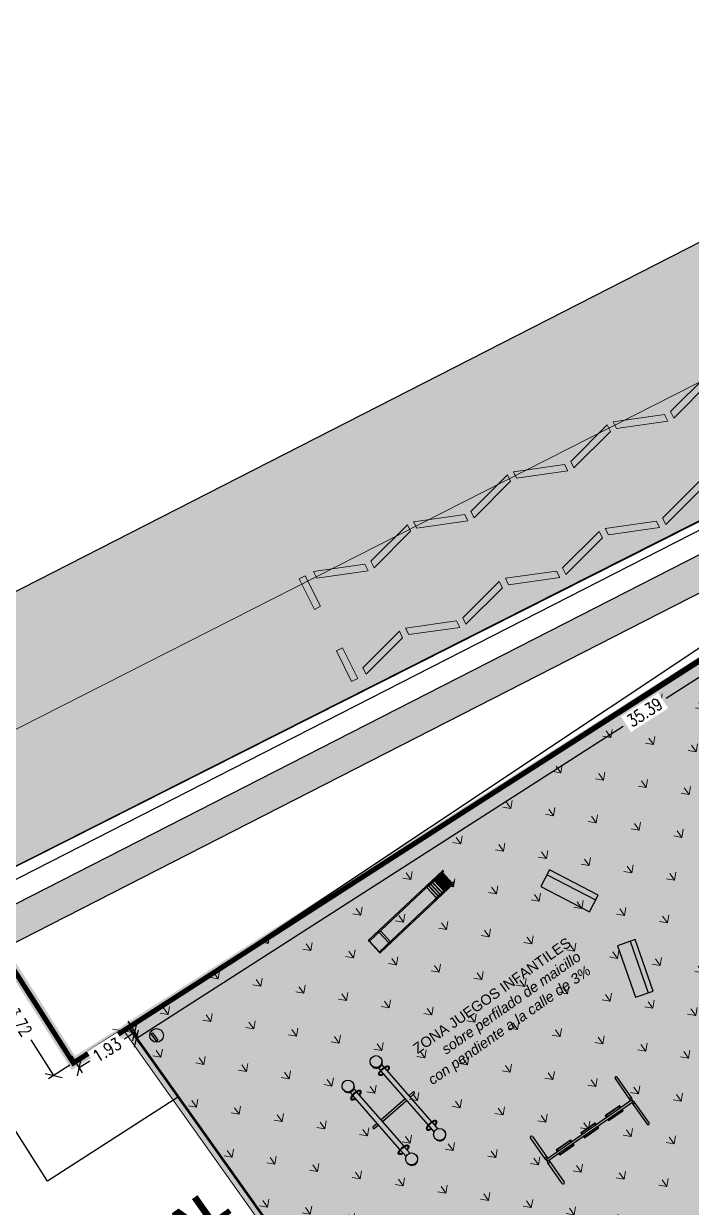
# Model space of a CAD drawing. Header units: metres. Extents: x 12 to 777, y -493 to 333.
# Drawn here: x 550.33 to 569.88, y -230.12 to -195.44 of the extents above; entities that cross this region are included whole.
import ezdxf

# ---------------------------------------------------------------- set-up
doc = ezdxf.new("R2010")
doc.units = ezdxf.units.M
doc.header["$LTSCALE"] = 5
doc.header["$MEASUREMENT"] = 0
for name, pattern in [('DASHED2', [0.375, 0.25, -0.125]), ('HIDDEN', [0.375, 0.25, -0.125]), ('PHANTOM2', [1.25, 0.625, -0.125, 0.125, -0.125, 0.125, -0.125])]:
    doc.linetypes.add(name, pattern=pattern)
doc.layers.get('0').update_dxf_attribs({"color": 30})
for name, color, linetype, lineweight in [('A-ANNO-DIMS', 3, 'Continuous', 18), ('A-ANNO-TEXT', 3, 'Continuous', 18), ('A-ELEV-OVHD', 3, 'HIDDEN', 18), ('G-ANNO-RDME', 3, 'Continuous', 18), ('G-ANNO-SYMB', 3, 'Continuous', 18), ('G-PLAN-OTLN', 7, 'Continuous', 35), ('U-ANNO-PATT', 8, 'Continuous', 18), ('U-CURB', 4, 'Continuous', 25), ('U-PROP-NEW', 1, 'PHANTOM2', 50)]:
    doc.layers.add(name, color=color, linetype=linetype, lineweight=lineweight)
for name, color, linetype in [('U-BLDG', 7, 'Continuous'), ('U-OTHR', 8, 'Continuous'), ('U-PROP', 1, 'Continuous'), ('U-SDWK', 4, 'Continuous'), ('U-STRT', 4, 'Continuous')]:
    doc.layers.add(name, color=color, linetype=linetype)
doc.styles.add('E-ARIAL', font='arial.ttf')
doc.styles.add('E-ROMANS', font='romans.shx', dxfattribs={"width": 0.8})
doc.dimstyles.new('E-0200_TICK_18', dxfattribs={"dimscale": 0.001, "dimtxt": 360, "dimasz": 360, "dimexe": 180, "dimexo": 120, "dimgap": 180, "dimtad": 0, "dimzin": 0, "dimdsep": 46, "dimtxsty": 'E-ROMANS', "dimblk": 'OBLIQUE', "dimcen": 180, "dimclrd": 256, "dimclre": 256, "dimclrt": 256, "dimadec": 0, "dimazin": 0, "dimtfac": 1, "dimtmove": 1, "dimatfit": 3, "dimldrblk": 'OPEN90', "dimfxl": 1, "dimtfill": 1, "dimtolj": 1, "dimtzin": 0, "dimarcsym": 0})
doc.dimstyles.new('E-0200_TICK_24', dxfattribs={"dimscale": 0.001, "dimtxt": 480, "dimasz": 480, "dimexe": 240, "dimexo": 120, "dimgap": 240, "dimtad": 0, "dimzin": 0, "dimdsep": 46, "dimtxsty": 'E-ROMANS', "dimblk": 'OBLIQUE', "dimcen": 240, "dimclrd": 256, "dimclre": 256, "dimclrt": 256, "dimadec": 0, "dimazin": 0, "dimtfac": 1, "dimtmove": 1, "dimatfit": 3, "dimldrblk": 'OPEN90', "dimfxl": 1, "dimtfill": 1, "dimtolj": 1, "dimtzin": 0, "dimlwd": -1, "dimarcsym": 0})
pattern_1 = [(35.412781, (201.82205, 533.24843), (-0.02729924, 0.175375895), [0, -0.15875])]
pattern_2 = [(72.91278, (-361.98575, 509.12287), (-0.29663709, 0.38959949), [0, -0.38608, 0, -0.4318, 0, -0.41275]), (42.91278, (-361.98575, 509.1229), (-0.0490128, 0.84469353), [0, -0.20828, 0, -0.34798, 0, -0.13335]), (2.91278, (-362.24037, 508.94183), (0.64382484, 0.45952211), [0, -0.127, 0, -0.4572, 0, -0.5969]), (352.91278, (-362.2404, 508.9418), (0.4931181, 0.6241398), [0, -0.0635, 0, -0.29972, 0, -0.3429])]

# ---------------------------------------------------------------- blocks, each defined once
blk = doc.blocks.new('resbalin')
for p, q in [((0.013, 0.25), (2.987, 0.25)), ((0.013, 0.212), (2.987, 0.212)), ((0.053, 0.212), (0.053, -0.212)), ((0.079, 0.212), (0.079, -0.212)), ((0.101, 0.212), (0.101, -0.212)), ((0.127, 0.212), (0.127, -0.212)), ((0.149, 0.212), (0.149, -0.212)), ((0.175, 0.212), (0.175, -0.212)), ((0.337, 0.243), (0.18, 0.243)), ((0.337, 0.218), (0.18, 0.218)), ((0.197, 0.212), (0.197, -0.212)), ((0.223, 0.212), (0.223, -0.212)), ((0.245, 0.212), (0.245, -0.212)), ((0.271, 0.212), (0.271, -0.212)), ((0.293, 0.212), (0.293, -0.212)), ((0.319, 0.212), (0.319, -0.212)), ((0.337, 0.243), (0.767, 0.243)), ((0.767, 0.218), (0.337, 0.218)), ((0.341, 0.212), (0.341, -0.212)), ((0.367, 0.212), (0.367, -0.212)), ((0.382, 0.207), (0.459, 0.207)), ((0.382, -0.205), (0.382, 0.207)), ((0.383, 0.212), (0.405, 0.212)), ((0.386, 0.243), (0.386, 0.218)), ((0.387, -0.205), (0.387, 0.207)), ((0.454, 0.207), (0.454, -0.205)), ((0.459, 0.207), (0.69, 0.207)), ((0.459, 0.207), (0.459, -0.205)), ((0.459, -0.205), (0.459, 0.207)), ((0.464, -0.205), (0.464, 0.207)), ((0.531, 0.207), (0.531, -0.205)), ((0.536, 0.207), (0.536, -0.205)), ((0.536, -0.205), (0.536, 0.207)), ((0.541, -0.205), (0.541, 0.207)), ((0.608, 0.207), (0.608, -0.205)), ((0.613, 0.207), (0.613, -0.205)), ((0.613, -0.205), (0.613, 0.207)), ((0.618, -0.205), (0.618, 0.207)), ((0.685, 0.207), (0.685, -0.205)), ((0.69, 0.207), (0.69, -0.205)), ((0.705, 0.243), (0.705, 0.218)), ((2.547, 0.212), (2.547, -0.212)), ((2.603, 0.212), (2.603, -0.212)), ((2.985, 0.212), (2.985, -0.212)), ((2.995, 0.217), (2.995, -0.217)), ((0.013, -0.212), (2.987, -0.212)), ((0.013, -0.25), (2.987, -0.25)), ((0.337, -0.219), (0.18, -0.219)), ((0.337, -0.244), (0.18, -0.244)), ((0.767, -0.219), (0.337, -0.219)), ((0.337, -0.244), (0.767, -0.244)), ((0.459, -0.205), (0.382, -0.205)), ((0.386, -0.244), (0.386, -0.219)), ((0.536, -0.205), (0.459, -0.205)), ((0.613, -0.205), (0.536, -0.205)), ((0.69, -0.205), (0.613, -0.205)), ((0.705, -0.244), (0.705, -0.219))]:
    blk.add_line(p, q)
for centre, radius, start, end in [((0.02, 0.231), 0.0204, 111.1585, 248.8415), ((0.18, 0.231), 0.0125, 90, 270), ((0.337, 0.231), 0.0125, 90, 270), ((0.767, 0.231), 0.0125, 270, 90), ((2.587, 0.231), 0.0204, 291.1585, 68.8415), ((2.593, 0.23), 0.0413, 333.6613, 28.432), ((2.946, 0.231), 0.0204, 291.1585, 68.8415), ((2.98, 0.231), 0.0204, 291.1585, 68.8415), ((0.02, -0.231), 0.0204, 111.1585, 248.8415), ((0.18, -0.231), 0.0125, 90, 270), ((0.337, -0.231), 0.0125, 90, 270), ((0.767, -0.231), 0.0125, 270, 90), ((2.587, -0.231), 0.0204, 291.1585, 68.8415), ((2.593, -0.23), 0.0413, 331.568, 26.3387), ((2.946, -0.231), 0.0204, 291.1585, 68.8415), ((2.98, -0.231), 0.0204, 291.1585, 68.8415)]:
    blk.add_arc(centre, radius, start, end)
blk = doc.blocks.new('columpio')
for p, q in [((-1.55, 0.062), (-1.55, 0.815)), ((-1.48, 0.815), (-1.48, 0.062)), ((1.48, 0.815), (1.48, 0.062)), ((1.55, 0.062), (1.55, 0.815)), ((-1.53, -0.03), (-1.53, 0.03)), ((-1.515, -0.035), (-1.515, 0.035)), ((-1.515, 0.035), (1.515, 0.035)), ((-1.125, 0.085), (-0.625, 0.085)), ((-1.125, 0.035), (-1.125, 0.085)), ((-1.115, 0.095), (-0.635, 0.095)), ((-1.115, 0.035), (-1.115, 0.095)), ((-1.106, 0.035), (-1.106, 0.059)), ((-1.1, 0.035), (-1.1, 0.059)), ((-0.654, 0.035), (-0.654, 0.059)), ((-0.648, 0.035), (-0.648, 0.059)), ((-0.635, 0.095), (-0.635, 0.035)), ((-0.625, 0.085), (-0.625, 0.035)), ((-0.25, 0.085), (0.25, 0.085)), ((-0.25, 0.035), (-0.25, 0.085)), ((-0.24, 0.095), (0.24, 0.095)), ((-0.24, 0.035), (-0.24, 0.095)), ((-0.229, 0.035), (-0.229, 0.059)), ((-0.223, 0.035), (-0.223, 0.059)), ((0.223, 0.035), (0.223, 0.059)), ((0.229, 0.035), (0.229, 0.059)), ((0.24, 0.095), (0.24, 0.035)), ((0.25, 0.085), (0.25, 0.035)), ((0.625, 0.035), (0.625, 0.085)), ((0.625, 0.085), (1.125, 0.085)), ((0.635, 0.035), (0.635, 0.095)), ((0.635, 0.095), (1.115, 0.095)), ((0.646, 0.035), (0.646, 0.059)), ((0.652, 0.035), (0.652, 0.059)), ((1.098, 0.035), (1.098, 0.059)), ((1.104, 0.035), (1.104, 0.059)), ((1.115, 0.095), (1.115, 0.035)), ((1.125, 0.085), (1.125, 0.035)), ((1.515, -0.035), (1.515, 0.035)), ((1.53, -0.03), (1.53, 0.03)), ((-1.55, -0.815), (-1.55, -0.061)), ((-1.515, -0.035), (1.515, -0.035)), ((-1.48, -0.061), (-1.48, -0.815)), ((-1.125, -0.085), (-1.125, -0.035)), ((-0.625, -0.085), (-1.125, -0.085)), ((-1.115, -0.095), (-1.115, -0.035)), ((-0.635, -0.095), (-1.115, -0.095)), ((-1.106, -0.061), (-1.106, -0.035)), ((-1.1, -0.061), (-1.1, -0.035)), ((-0.654, -0.061), (-0.654, -0.035)), ((-0.648, -0.061), (-0.648, -0.035)), ((-0.635, -0.035), (-0.635, -0.095)), ((-0.625, -0.035), (-0.625, -0.085)), ((-0.625, -0.035), (-0.25, -0.035)), ((-0.25, -0.085), (-0.25, -0.035)), ((0.25, -0.085), (-0.25, -0.085)), ((-0.24, -0.095), (-0.24, -0.035)), ((0.24, -0.095), (-0.24, -0.095)), ((-0.229, -0.061), (-0.229, -0.035)), ((-0.223, -0.061), (-0.223, -0.035)), ((0.223, -0.061), (0.223, -0.035)), ((0.229, -0.061), (0.229, -0.035)), ((0.24, -0.035), (0.24, -0.095)), ((0.25, -0.035), (0.25, -0.085)), ((0.625, -0.085), (0.625, -0.035)), ((1.125, -0.085), (0.625, -0.085)), ((0.635, -0.095), (0.635, -0.035)), ((1.115, -0.095), (0.635, -0.095)), ((0.646, -0.061), (0.646, -0.035)), ((0.652, -0.061), (0.652, -0.035)), ((1.098, -0.061), (1.098, -0.035)), ((1.104, -0.061), (1.104, -0.035)), ((1.115, -0.035), (1.115, -0.095)), ((1.125, -0.035), (1.125, -0.085)), ((1.48, -0.061), (1.48, -0.815)), ((1.55, -0.815), (1.55, -0.061))]:
    blk.add_line(p, q)
for centre, radius, start, end in [((-1.515, 0.815), 0.035, 0, 180), ((1.515, 0.815), 0.035, 0, 180), ((-1.515, 0.062), 0.035, 310.7691, 270), ((-1.116, 0.086), 0.0089, 82.4112, 187.5888), ((-1.103, 0.059), 0.003, 0, 180), ((-0.651, 0.059), 0.003, 0, 180), ((-0.634, 0.086), 0.0089, 352.4112, 97.5888), ((-0.241, 0.086), 0.0089, 82.4112, 187.5888), ((-0.226, 0.059), 0.003, 0, 180), ((0.226, 0.059), 0.003, 0, 180), ((0.241, 0.086), 0.0089, 352.4112, 97.5888), ((0.634, 0.086), 0.0089, 82.4112, 187.5888), ((0.649, 0.059), 0.003, 0, 180), ((1.101, 0.059), 0.003, 0, 180), ((1.116, 0.086), 0.0089, 352.4112, 97.5888), ((1.515, 0.062), 0.035, 270, 229.2309), ((-1.515, -0.061), 0.035, 90, 49.1951), ((-1.116, -0.086), 0.0089, 172.4112, 277.5888), ((-1.103, -0.061), 0.003, 180, 0), ((-0.651, -0.061), 0.003, 180, 0), ((-0.634, -0.086), 0.0089, 262.4112, 7.5888), ((-0.241, -0.086), 0.0089, 172.4112, 277.5888), ((-0.226, -0.061), 0.003, 180, 0), ((0.226, -0.061), 0.003, 180, 0), ((0.241, -0.086), 0.0089, 262.4112, 7.5888), ((0.634, -0.086), 0.0089, 172.4112, 277.5888), ((0.649, -0.061), 0.003, 180, 0), ((1.101, -0.061), 0.003, 180, 0), ((1.116, -0.086), 0.0089, 262.4112, 7.5888), ((1.515, -0.061), 0.035, 130.8049, 90), ((-1.515, -0.815), 0.035, 180, 0), ((1.515, -0.815), 0.035, 180, 0)]:
    blk.add_arc(centre, radius, start, end)
blk = doc.blocks.new('asiento')
for points in [[(-0.8, -0.55), (0.8, -0.55), (0.8, 0), (-0.8, 0), (-0.8, -0.55)], [(-0.8, -0.156), (0.8, -0.156)]]:
    blk.add_lwpolyline(points)
blk = doc.blocks.new('balancin')
for p, q in [((-0.061, 0.77), (-0.061, 0.62)), ((0, 0.62), (0, 0.77)), ((-1.165, 0.62), (-1.268, 0.62)), ((-1.268, 0.47), (-1.165, 0.47)), ((0.958, 0.62), (-1.145, 0.62)), ((-1.145, 0.47), (0.958, 0.47)), ((-0.061, 0.47), (-0.061, -0.47)), ((0, -0.47), (0, 0.47)), ((1.227, 0.62), (0.978, 0.62)), ((0.978, 0.47), (1.227, 0.47)), ((-1.268, -0.47), (-1.165, -0.47)), ((-1.165, -0.62), (-1.268, -0.62)), ((-1.145, -0.47), (0.958, -0.47)), ((0.958, -0.62), (-1.145, -0.62)), ((-0.061, -0.62), (-0.061, -0.77)), ((0, -0.77), (0, -0.62)), ((0.978, -0.47), (1.227, -0.47)), ((1.227, -0.62), (0.978, -0.62))]:
    blk.add_line(p, q)
for centre in [(-1.446, 0.545), (1.385, 0.545), (-1.446, -0.545), (1.385, -0.545)]:
    blk.add_circle(centre, 0.175)
for centre, radius, start, end in [((-1.426, 0.545), 0.175, 266.7694, 93.2306), ((-0.03, 0.77), 0.0305, 0, 180), ((1.404, 0.545), 0.175, 266.7694, 93.2306), ((-1.426, -0.545), 0.175, 266.7694, 93.2306), ((1.404, -0.545), 0.175, 266.7694, 93.2306), ((-0.03, -0.77), 0.0305, 180, 0)]:
    blk.add_arc(centre, radius, start, end)
at = {"extrusion": (0, 0, -1)}
for centre in [(-1.092, 0.545), (1.031, -0.545)]:
    blk.add_ellipse(centre, major_axis=(0, 0.171), ratio=0.342761, start_param=2.024496, end_param=7.400282, dxfattribs=at)
for centre in [(1.031, 0.545), (-1.092, -0.545)]:
    blk.add_ellipse(centre, major_axis=(0, 0.171), ratio=0.342761, start_param=-1.117096, end_param=4.258689)
for points, knots in [([(-1.019, 0.47), (-1.02, 0.466), (-1.02, 0.462), (-1.023, 0.449), (-1.025, 0.44), (-1.03, 0.423), (-1.032, 0.415), (-1.038, 0.402), (-1.04, 0.397), (-1.045, 0.387), (-1.048, 0.382), (-1.053, 0.375), (-1.056, 0.372), (-1.061, 0.367), (-1.063, 0.365), (-1.069, 0.361), (-1.071, 0.36), (-1.076, 0.357), (-1.078, 0.356), (-1.084, 0.355), (-1.086, 0.354), (-1.09, 0.354), (-1.091, 0.354), (-1.092, 0.354), (-1.095, 0.354), (-1.097, 0.354), (-1.102, 0.355), (-1.105, 0.356), (-1.109, 0.358), (-1.111, 0.359), (-1.116, 0.361), (-1.118, 0.363), (-1.122, 0.366), (-1.123, 0.367), (-1.127, 0.371), (-1.128, 0.372), (-1.133, 0.378), (-1.135, 0.381), (-1.14, 0.389), (-1.142, 0.393), (-1.146, 0.401), (-1.148, 0.406), (-1.152, 0.415), (-1.153, 0.42), (-1.158, 0.434), (-1.16, 0.443), (-1.164, 0.462), (-1.165, 0.472), (-1.168, 0.492), (-1.169, 0.502), (-1.17, 0.524), (-1.171, 0.535), (-1.171, 0.56), (-1.17, 0.574), (-1.168, 0.602), (-1.166, 0.615), (-1.162, 0.638), (-1.16, 0.647), (-1.155, 0.665), (-1.152, 0.673), (-1.147, 0.687), (-1.145, 0.692), (-1.14, 0.702), (-1.137, 0.707), (-1.131, 0.714), (-1.129, 0.717), (-1.124, 0.722), (-1.121, 0.725), (-1.116, 0.729), (-1.114, 0.73), (-1.109, 0.733), (-1.106, 0.734), (-1.101, 0.735), (-1.098, 0.736), (-1.093, 0.736), (-1.09, 0.736), (-1.084, 0.735), (-1.081, 0.735), (-1.076, 0.733), (-1.074, 0.732), (-1.069, 0.729), (-1.067, 0.728), (-1.062, 0.724), (-1.06, 0.723), (-1.057, 0.719), (-1.055, 0.717), (-1.05, 0.711), (-1.048, 0.708), (-1.043, 0.7), (-1.041, 0.696), (-1.037, 0.687), (-1.035, 0.682), (-1.031, 0.672), (-1.03, 0.667), (-1.026, 0.653), (-1.023, 0.644), (-1.021, 0.63), (-1.02, 0.625), (-1.019, 0.62)], [5.14582, 5.14582, 5.14582, 5.14582, 5.215308, 5.215308, 5.396066, 5.396066, 5.576824, 5.576824, 5.711688, 5.711688, 5.846551, 5.846551, 5.944595, 5.944595, 6.04264, 6.04264, 6.114636, 6.114636, 6.186632, 6.186632, 6.258628, 6.258628, 6.283185, 6.283185, 6.283185, 6.349063, 6.349063, 6.41494, 6.41494, 6.480817, 6.480817, 6.546695, 6.546695, 6.612572, 6.612572, 6.678449, 6.678449, 6.790959, 6.790959, 6.90347, 6.90347, 7.01598, 7.01598, 7.128491, 7.128491, 7.310332, 7.310332, 7.492174, 7.492174, 7.674016, 7.674016, 7.855858, 7.855858, 8.096824, 8.096824, 8.33779, 8.33779, 8.520634, 8.520634, 8.703477, 8.703477, 8.840374, 8.840374, 8.977271, 8.977271, 9.076867, 9.076867, 9.176463, 9.176463, 9.249242, 9.249242, 9.322021, 9.322021, 9.3948, 9.3948, 9.467579, 9.467579, 9.540358, 9.540358, 9.613137, 9.613137, 9.685916, 9.685916, 9.758695, 9.758695, 9.831474, 9.831474, 9.945814, 9.945814, 10.060154, 10.060154, 10.174493, 10.174493, 10.288833, 10.288833, 10.473237, 10.473237, 10.562145, 10.562145, 10.562145, 10.562145]), ([(1.104, 0.62), (1.104, 0.623), (1.103, 0.625), (1.101, 0.638), (1.099, 0.647), (1.094, 0.665), (1.091, 0.673), (1.086, 0.687), (1.084, 0.692), (1.079, 0.702), (1.076, 0.707), (1.07, 0.714), (1.068, 0.717), (1.063, 0.722), (1.06, 0.725), (1.055, 0.729), (1.053, 0.73), (1.048, 0.733), (1.045, 0.734), (1.04, 0.735), (1.037, 0.736), (1.032, 0.736), (1.029, 0.736), (1.023, 0.735), (1.02, 0.735), (1.015, 0.733), (1.013, 0.732), (1.008, 0.729), (1.006, 0.728), (1.001, 0.724), (0.999, 0.723), (0.996, 0.719), (0.994, 0.717), (0.989, 0.711), (0.987, 0.708), (0.982, 0.7), (0.98, 0.696), (0.976, 0.687), (0.974, 0.682), (0.97, 0.672), (0.969, 0.667), (0.965, 0.653), (0.962, 0.644), (0.959, 0.625), (0.957, 0.615), (0.955, 0.594), (0.954, 0.583), (0.952, 0.561), (0.952, 0.55), (0.953, 0.526), (0.953, 0.512), (0.956, 0.484), (0.958, 0.471), (0.962, 0.449), (0.964, 0.44), (0.969, 0.423), (0.971, 0.415), (0.977, 0.402), (0.979, 0.397), (0.984, 0.387), (0.987, 0.382), (0.992, 0.375), (0.995, 0.372), (1, 0.367), (1.002, 0.365), (1.008, 0.361), (1.01, 0.36), (1.015, 0.357), (1.017, 0.356), (1.023, 0.355), (1.025, 0.354), (1.029, 0.354), (1.03, 0.354), (1.031, 0.354), (1.034, 0.354), (1.036, 0.354), (1.041, 0.355), (1.044, 0.356), (1.048, 0.358), (1.05, 0.359), (1.055, 0.361), (1.057, 0.363), (1.061, 0.366), (1.062, 0.367), (1.066, 0.371), (1.067, 0.372), (1.072, 0.378), (1.074, 0.381), (1.079, 0.389), (1.081, 0.393), (1.085, 0.401), (1.087, 0.406), (1.091, 0.415), (1.092, 0.42), (1.097, 0.434), (1.099, 0.443), (1.102, 0.458), (1.103, 0.464), (1.104, 0.47)], [2.004226, 2.004226, 2.004226, 2.004226, 2.054605, 2.054605, 2.237448, 2.237448, 2.420292, 2.420292, 2.557189, 2.557189, 2.694086, 2.694086, 2.793682, 2.793682, 2.893278, 2.893278, 2.966057, 2.966057, 3.038836, 3.038836, 3.111615, 3.111615, 3.184394, 3.184394, 3.257173, 3.257173, 3.329952, 3.329952, 3.402731, 3.402731, 3.47551, 3.47551, 3.548289, 3.548289, 3.662629, 3.662629, 3.776968, 3.776968, 3.891308, 3.891308, 4.005648, 4.005648, 4.190051, 4.190051, 4.374455, 4.374455, 4.558859, 4.558859, 4.743263, 4.743263, 4.979285, 4.979285, 5.215308, 5.215308, 5.396066, 5.396066, 5.576824, 5.576824, 5.711688, 5.711688, 5.846551, 5.846551, 5.944595, 5.944595, 6.04264, 6.04264, 6.114636, 6.114636, 6.186632, 6.186632, 6.258628, 6.258628, 6.283185, 6.283185, 6.283185, 6.349063, 6.349063, 6.41494, 6.41494, 6.480817, 6.480817, 6.546695, 6.546695, 6.612572, 6.612572, 6.678449, 6.678449, 6.790959, 6.790959, 6.90347, 6.90347, 7.01598, 7.01598, 7.128491, 7.128491, 7.310332, 7.310332, 7.420553, 7.420553, 7.420553, 7.420553]), ([(-1.019, -0.47), (-1.02, -0.466), (-1.02, -0.462), (-1.023, -0.449), (-1.025, -0.44), (-1.03, -0.423), (-1.032, -0.415), (-1.038, -0.402), (-1.04, -0.397), (-1.045, -0.387), (-1.048, -0.382), (-1.053, -0.375), (-1.056, -0.372), (-1.061, -0.367), (-1.063, -0.365), (-1.069, -0.361), (-1.071, -0.36), (-1.076, -0.357), (-1.078, -0.356), (-1.084, -0.355), (-1.086, -0.354), (-1.09, -0.354), (-1.091, -0.354), (-1.092, -0.354), (-1.095, -0.354), (-1.097, -0.354), (-1.102, -0.355), (-1.105, -0.356), (-1.109, -0.358), (-1.111, -0.359), (-1.116, -0.361), (-1.118, -0.363), (-1.122, -0.366), (-1.123, -0.367), (-1.127, -0.371), (-1.128, -0.372), (-1.133, -0.378), (-1.135, -0.381), (-1.14, -0.389), (-1.142, -0.393), (-1.146, -0.401), (-1.148, -0.406), (-1.152, -0.415), (-1.153, -0.42), (-1.158, -0.434), (-1.16, -0.443), (-1.164, -0.462), (-1.165, -0.472), (-1.168, -0.492), (-1.169, -0.502), (-1.17, -0.524), (-1.171, -0.535), (-1.171, -0.56), (-1.17, -0.574), (-1.168, -0.602), (-1.166, -0.615), (-1.162, -0.638), (-1.16, -0.647), (-1.155, -0.665), (-1.152, -0.673), (-1.147, -0.687), (-1.145, -0.692), (-1.14, -0.702), (-1.137, -0.707), (-1.131, -0.714), (-1.129, -0.717), (-1.124, -0.722), (-1.121, -0.725), (-1.116, -0.729), (-1.114, -0.73), (-1.109, -0.733), (-1.106, -0.734), (-1.101, -0.735), (-1.098, -0.736), (-1.093, -0.736), (-1.09, -0.736), (-1.084, -0.735), (-1.081, -0.735), (-1.076, -0.733), (-1.074, -0.732), (-1.069, -0.729), (-1.067, -0.728), (-1.062, -0.724), (-1.06, -0.723), (-1.057, -0.719), (-1.055, -0.717), (-1.05, -0.711), (-1.048, -0.708), (-1.043, -0.7), (-1.041, -0.696), (-1.037, -0.687), (-1.035, -0.682), (-1.031, -0.672), (-1.03, -0.667), (-1.026, -0.653), (-1.023, -0.644), (-1.021, -0.63), (-1.02, -0.625), (-1.019, -0.62)], [5.14582, 5.14582, 5.14582, 5.14582, 5.215308, 5.215308, 5.396066, 5.396066, 5.576824, 5.576824, 5.711688, 5.711688, 5.846551, 5.846551, 5.944595, 5.944595, 6.04264, 6.04264, 6.114636, 6.114636, 6.186632, 6.186632, 6.258628, 6.258628, 6.283185, 6.283185, 6.283185, 6.349063, 6.349063, 6.41494, 6.41494, 6.480817, 6.480817, 6.546695, 6.546695, 6.612572, 6.612572, 6.678449, 6.678449, 6.790959, 6.790959, 6.90347, 6.90347, 7.01598, 7.01598, 7.128491, 7.128491, 7.310332, 7.310332, 7.492174, 7.492174, 7.674016, 7.674016, 7.855858, 7.855858, 8.096824, 8.096824, 8.33779, 8.33779, 8.520634, 8.520634, 8.703477, 8.703477, 8.840374, 8.840374, 8.977271, 8.977271, 9.076867, 9.076867, 9.176463, 9.176463, 9.249242, 9.249242, 9.322021, 9.322021, 9.3948, 9.3948, 9.467579, 9.467579, 9.540358, 9.540358, 9.613137, 9.613137, 9.685916, 9.685916, 9.758695, 9.758695, 9.831474, 9.831474, 9.945814, 9.945814, 10.060154, 10.060154, 10.174493, 10.174493, 10.288833, 10.288833, 10.473237, 10.473237, 10.562145, 10.562145, 10.562145, 10.562145]), ([(1.104, -0.62), (1.104, -0.623), (1.103, -0.625), (1.101, -0.638), (1.099, -0.647), (1.094, -0.665), (1.091, -0.673), (1.086, -0.687), (1.084, -0.692), (1.079, -0.702), (1.076, -0.707), (1.07, -0.714), (1.068, -0.717), (1.063, -0.722), (1.06, -0.725), (1.055, -0.729), (1.053, -0.73), (1.048, -0.733), (1.045, -0.734), (1.04, -0.735), (1.037, -0.736), (1.032, -0.736), (1.029, -0.736), (1.023, -0.735), (1.02, -0.735), (1.015, -0.733), (1.013, -0.732), (1.008, -0.729), (1.006, -0.728), (1.001, -0.724), (0.999, -0.723), (0.996, -0.719), (0.994, -0.717), (0.989, -0.711), (0.987, -0.708), (0.982, -0.7), (0.98, -0.696), (0.976, -0.687), (0.974, -0.682), (0.97, -0.672), (0.969, -0.667), (0.965, -0.653), (0.962, -0.644), (0.959, -0.625), (0.957, -0.615), (0.955, -0.594), (0.954, -0.583), (0.952, -0.561), (0.952, -0.55), (0.953, -0.526), (0.953, -0.512), (0.956, -0.484), (0.958, -0.471), (0.962, -0.449), (0.964, -0.44), (0.969, -0.423), (0.971, -0.415), (0.977, -0.402), (0.979, -0.397), (0.984, -0.387), (0.987, -0.382), (0.992, -0.375), (0.995, -0.372), (1, -0.367), (1.002, -0.365), (1.008, -0.361), (1.01, -0.36), (1.015, -0.357), (1.017, -0.356), (1.023, -0.355), (1.025, -0.354), (1.029, -0.354), (1.03, -0.354), (1.031, -0.354), (1.034, -0.354), (1.036, -0.354), (1.041, -0.355), (1.044, -0.356), (1.048, -0.358), (1.05, -0.359), (1.055, -0.361), (1.057, -0.363), (1.061, -0.366), (1.062, -0.367), (1.066, -0.371), (1.067, -0.372), (1.072, -0.378), (1.074, -0.381), (1.079, -0.389), (1.081, -0.393), (1.085, -0.401), (1.087, -0.406), (1.091, -0.415), (1.092, -0.42), (1.097, -0.434), (1.099, -0.443), (1.102, -0.458), (1.103, -0.464), (1.104, -0.47)], [2.004226, 2.004226, 2.004226, 2.004226, 2.054605, 2.054605, 2.237448, 2.237448, 2.420292, 2.420292, 2.557189, 2.557189, 2.694086, 2.694086, 2.793682, 2.793682, 2.893278, 2.893278, 2.966057, 2.966057, 3.038836, 3.038836, 3.111615, 3.111615, 3.184394, 3.184394, 3.257173, 3.257173, 3.329952, 3.329952, 3.402731, 3.402731, 3.47551, 3.47551, 3.548289, 3.548289, 3.662629, 3.662629, 3.776968, 3.776968, 3.891308, 3.891308, 4.005648, 4.005648, 4.190051, 4.190051, 4.374455, 4.374455, 4.558859, 4.558859, 4.743263, 4.743263, 4.979285, 4.979285, 5.215308, 5.215308, 5.396066, 5.396066, 5.576824, 5.576824, 5.711688, 5.711688, 5.846551, 5.846551, 5.944595, 5.944595, 6.04264, 6.04264, 6.114636, 6.114636, 6.186632, 6.186632, 6.258628, 6.258628, 6.283185, 6.283185, 6.283185, 6.349063, 6.349063, 6.41494, 6.41494, 6.480817, 6.480817, 6.546695, 6.546695, 6.612572, 6.612572, 6.678449, 6.678449, 6.790959, 6.790959, 6.90347, 6.90347, 7.01598, 7.01598, 7.128491, 7.128491, 7.310332, 7.310332, 7.420553, 7.420553, 7.420553, 7.420553])]:
    blk.add_open_spline(points, degree=3, knots=knots)
blk = doc.blocks.new('basurero')
blk.add_lwpolyline([(-0.133, -0.052), (0.13, -0.052), (0.13, -0.1), (-0.133, -0.1)], close=True)
blk.add_circle((0, 0), 0.2)
blk = doc.blocks.new('_Oblique')
at = {"color": 0, "linetype": 'ByBlock', "lineweight": -2}
blk.add_line((-0.5, -0.5), (0.5, 0.5), dxfattribs=at)
blk = doc.blocks.new('*D393')
at = {"layer": 'A-ANNO-DIMS', "lineweight": -2, "ltscale": 5, "transparency": 16777216}
for p, q in [((595.649, -220.208), (595.575, -220.104)), ((564.756, -240.932), (565.55, -242.048))]:
    blk.add_line(p, q, dxfattribs=at)
at = {"layer": 'A-ANNO-DIMS', "ltscale": 5, "transparency": 16777216}
for p, q in [((565.41, -241.852), (595.714, -220.299)), ((580.562, -231.076), (580.542, -232.159)), ((580.542, -232.159), (580.934, -231.881))]:
    blk.add_line(p, q, dxfattribs=at)
at = {"layer": 'A-ANNO-DIMS', "ltscale": 5, "transparency": 16777216, "xscale": 0.48, "yscale": 0.48, "zscale": 0.48}
for p, rotation in [((595.714, -220.299), 35.42176943664437), ((565.41, -241.852), 215.4217694366444)]:
    blk.add_blockref('_Oblique', p, dxfattribs=dict(at, rotation=rotation))
at = {"layer": 'A-ANNO-DIMS', "ltscale": 5, "transparency": 16777216, "insert": (581.748, -231.302), "char_height": 0.48, "attachment_point": 5, "rotation": 35.4218, "style": 'E-ROMANS', "bg_fill": 3, "box_fill_scale": 1.25, "bg_fill_color": 256, "bg_fill_true_color": 13158600, "bg_fill_transparency": 0}
blk.add_mtext('\\A1;37.19', dxfattribs=at)
blk = doc.blocks.new('_Open90')
at = {"color": 0, "linetype": 'ByBlock', "lineweight": -2}
for p, q in [((0, 0), (-1, 0)), ((-0.5, 0.5), (0, 0)), ((0, 0), (-0.5, -0.5))]:
    blk.add_line(p, q, dxfattribs=at)
blk = doc.blocks.new('*D398')
at = {"layer": 'A-ANNO-DIMS', "lineweight": -2, "transparency": 16777216}
for p, q in [((553.315, -224.922), (553.074, -225.093)), ((565.372, -241.882), (565.136, -242.05))]:
    blk.add_line(p, q, dxfattribs=at)
at = {"layer": 'A-ANNO-DIMS', "transparency": 16777216}
for p, q in [((553.27, -224.954), (565.332, -241.911)), ((560.77, -233.17), (560.492, -232.779)), ((559.301, -233.432), (560.77, -233.17))]:
    blk.add_line(p, q, dxfattribs=at)
at = {"layer": 'A-ANNO-DIMS', "transparency": 16777216, "xscale": 0.48, "yscale": 0.48, "zscale": 0.48}
for p, rotation in [((553.27, -224.954), 125.4251015630024), ((565.332, -241.911), 305.4251015630024)]:
    blk.add_blockref('_Oblique', p, dxfattribs=dict(at, rotation=rotation))
at = {"layer": 'A-ANNO-DIMS', "transparency": 16777216, "insert": (559.939, -232.003), "char_height": 0.48, "attachment_point": 5, "rotation": 305.4251, "style": 'E-ROMANS', "bg_fill": 3, "box_fill_scale": 1.25, "bg_fill_color": 256, "bg_fill_true_color": 13158600, "bg_fill_transparency": 0}
blk.add_mtext('\\A1;20.81', dxfattribs=at)
blk = doc.blocks.new('*D400')
at = {"layer": 'A-ANNO-DIMS', "lineweight": -2, "transparency": 16777216}
for p, q in [((583.289, -205.88), (583.504, -206.215)), ((583.406, -206.064), (569.146, -215.216)), ((553.624, -225.177), (567.885, -216.025)), ((553.506, -224.994), (553.721, -225.329))]:
    blk.add_line(p, q, dxfattribs=at)
at = {"layer": 'A-ANNO-DIMS', "lineweight": -2, "transparency": 16777216, "xscale": 0.36, "yscale": 0.36, "zscale": 0.36}
for p, rotation in [((583.406, -206.064), 32.69125695678683), ((553.624, -225.177), 212.6912569567868)]:
    blk.add_blockref('_Oblique', p, dxfattribs=dict(at, rotation=rotation))
at = {"layer": 'A-ANNO-DIMS', "transparency": 16777216, "insert": (568.515, -215.62), "char_height": 0.36, "attachment_point": 5, "rotation": 32.6913, "style": 'E-ROMANS', "bg_fill": 3, "box_fill_scale": 1.25, "bg_fill_color": 256, "bg_fill_true_color": 13158600, "bg_fill_transparency": 0}
blk.add_mtext('\\A1;35.39', dxfattribs=at)
blk = doc.blocks.new('*D401')
at = {"layer": 'A-ANNO-DIMS', "lineweight": -2, "transparency": 16777216}
for p, q in [((549.684, -222.823), (549.06, -223.222)), ((549.211, -223.125), (549.878, -224.17)), ((551.21, -226.258), (550.544, -225.213)), ((551.683, -225.956), (551.059, -226.354))]:
    blk.add_line(p, q, dxfattribs=at)
at = {"layer": 'A-ANNO-DIMS', "lineweight": -2, "transparency": 16777216, "xscale": 0.36, "yscale": 0.36, "zscale": 0.36}
for p, rotation in [((549.211, -223.125), 122.5439115369406), ((551.21, -226.258), 302.5439115369406)]:
    blk.add_blockref('_Oblique', p, dxfattribs=dict(at, rotation=rotation))
at = {"layer": 'A-ANNO-DIMS', "transparency": 16777216, "insert": (550.211, -224.691), "char_height": 0.36, "attachment_point": 5, "rotation": 302.5439, "style": 'E-ROMANS', "bg_fill": 3, "box_fill_scale": 1.25, "bg_fill_color": 256, "bg_fill_true_color": 13158600, "bg_fill_transparency": 0}
blk.add_mtext('\\A1;3.72', dxfattribs=at)
blk = doc.blocks.new('*D402')
at = {"layer": 'A-ANNO-DIMS', "lineweight": -2, "transparency": 16777216}
for p, q in [((553.379, -224.663), (553.683, -225.145)), ((553.587, -224.993), (553.275, -225.19)), ((551.742, -225.693), (552.046, -226.176)), ((551.95, -226.024), (552.262, -225.827))]:
    blk.add_line(p, q, dxfattribs=at)
at = {"layer": 'A-ANNO-DIMS', "lineweight": -2, "transparency": 16777216, "xscale": 0.36, "yscale": 0.36, "zscale": 0.36}
for p, rotation in [((553.587, -224.993), 32.19800878419484), ((551.95, -226.024), 212.1980087841949)]:
    blk.add_blockref('_Oblique', p, dxfattribs=dict(at, rotation=rotation))
at = {"layer": 'A-ANNO-DIMS', "transparency": 16777216, "insert": (552.768, -225.508), "char_height": 0.36, "attachment_point": 5, "rotation": 32.198, "style": 'E-ROMANS', "bg_fill": 3, "box_fill_scale": 1.25, "bg_fill_color": 256, "bg_fill_true_color": 13158600, "bg_fill_transparency": 0}
blk.add_mtext('\\A1;1.93', dxfattribs=at)
blk = doc.blocks.new('A$C2D685A48')
at = {"layer": 'G-ANNO-SYMB'}
for points in [[(14.386, 14.111), (13.489, 12.893), (13.368, 13.065), (14.265, 14.284)], [(11.877, 12.342), (13.326, 12.777), (13.204, 12.95), (11.755, 12.514)], [(11.713, 12.226), (10.816, 11.008), (10.695, 11.18), (11.592, 12.399)], [(16.113, 11.715), (14.664, 11.279), (14.786, 11.107), (16.235, 11.543)], [(13.604, 9.945), (14.501, 11.164), (14.622, 10.992), (13.725, 9.773)], [(9.204, 10.457), (10.653, 10.893), (10.531, 11.065), (9.082, 10.629)], [(9.04, 10.341), (8.143, 9.123), (8.022, 9.295), (8.919, 10.514)], [(13.44, 9.83), (11.991, 9.394), (12.113, 9.222), (13.562, 9.658)], [(6.531, 8.572), (7.98, 9.008), (7.858, 9.18), (6.409, 8.744)], [(10.931, 8.06), (11.828, 9.279), (11.949, 9.107), (11.052, 7.888)], [(6.367, 8.456), (5.47, 7.238), (5.349, 7.41), (6.246, 8.629)], [(10.767, 7.945), (9.318, 7.509), (9.44, 7.337), (10.889, 7.773)], [(3.858, 6.687), (5.307, 7.123), (5.185, 7.295), (3.736, 6.859)], [(8.258, 6.175), (9.155, 7.394), (9.276, 7.222), (8.379, 6.003)], [(3.695, 6.571), (2.798, 5.353), (2.676, 5.525), (3.573, 6.744)], [(8.094, 6.06), (6.645, 5.624), (6.767, 5.452), (8.216, 5.888)], [(1.185, 4.802), (2.634, 5.238), (2.513, 5.41), (1.064, 4.974)], [(5.585, 4.291), (6.482, 5.509), (6.603, 5.337), (5.706, 4.118)], [(1.022, 4.686), (0.125, 3.468), (0.003, 3.64), (0.9, 4.859)], [(5.422, 4.175), (3.973, 3.739), (4.094, 3.567), (5.543, 4.003)], [(-1.488, 2.917), (-0.039, 3.353), (-0.16, 3.525), (-1.609, 3.089)], [(2.912, 2.406), (3.809, 3.624), (3.931, 3.452), (3.034, 2.233)], [(-1.257, 2.114), (-1.421, 1.998), (-1.997, 2.816), (-1.834, 2.931)], [(2.749, 2.29), (1.3, 1.854), (1.421, 1.682), (2.87, 2.118)], [(0.239, 0.521), (1.136, 1.739), (1.258, 1.567), (0.361, 0.348)], [(-0.44, 1.007), (-0.603, 0.892), (-0.027, 0.075), (0.136, 0.19)]]:
    blk.add_hatch(color=256, dxfattribs=at).paths.add_polyline_path(points)
for points in [[(14.386, 14.111), (13.489, 12.893), (13.368, 13.065), (14.265, 14.284)], [(11.877, 12.342), (13.326, 12.777), (13.204, 12.95), (11.755, 12.514)], [(11.713, 12.226), (10.816, 11.008), (10.695, 11.18), (11.592, 12.399)], [(16.113, 11.715), (14.664, 11.279), (14.786, 11.107), (16.235, 11.543)], [(13.604, 9.945), (14.501, 11.164), (14.622, 10.992), (13.725, 9.773)], [(9.204, 10.457), (10.653, 10.893), (10.531, 11.065), (9.082, 10.629)], [(9.04, 10.341), (8.143, 9.123), (8.022, 9.295), (8.919, 10.514)], [(13.44, 9.83), (11.991, 9.394), (12.113, 9.222), (13.562, 9.658)], [(6.531, 8.572), (7.98, 9.008), (7.858, 9.18), (6.409, 8.744)], [(10.931, 8.06), (11.828, 9.279), (11.949, 9.107), (11.052, 7.888)], [(6.367, 8.456), (5.47, 7.238), (5.349, 7.41), (6.246, 8.629)], [(10.767, 7.945), (9.318, 7.509), (9.44, 7.337), (10.889, 7.773)], [(3.858, 6.687), (5.307, 7.123), (5.185, 7.295), (3.736, 6.859)], [(8.258, 6.175), (9.155, 7.394), (9.276, 7.222), (8.379, 6.003)], [(3.695, 6.571), (2.798, 5.353), (2.676, 5.525), (3.573, 6.744)], [(8.094, 6.06), (6.645, 5.624), (6.767, 5.452), (8.216, 5.888)], [(1.185, 4.802), (2.634, 5.238), (2.513, 5.41), (1.064, 4.974)], [(5.585, 4.291), (6.482, 5.509), (6.603, 5.337), (5.706, 4.118)], [(1.022, 4.686), (0.125, 3.468), (0.003, 3.64), (0.9, 4.859)], [(5.422, 4.175), (3.973, 3.739), (4.094, 3.567), (5.543, 4.003)], [(-1.488, 2.917), (-0.039, 3.353), (-0.16, 3.525), (-1.609, 3.089)], [(2.912, 2.406), (3.809, 3.624), (3.931, 3.452), (3.034, 2.233)], [(-1.257, 2.114), (-1.421, 1.998), (-1.997, 2.816), (-1.834, 2.931)], [(2.749, 2.29), (1.3, 1.854), (1.421, 1.682), (2.87, 2.118)], [(0.239, 0.521), (1.136, 1.739), (1.258, 1.567), (0.361, 0.348)], [(-0.44, 1.007), (-0.603, 0.892), (-0.027, 0.075), (0.136, 0.19)]]:
    blk.add_lwpolyline(points, close=True, dxfattribs=at)

msp = doc.modelspace()

# ---------------------------------------------------------------- hatches: boundary and pattern name
at = {"layer": 'G-ANNO-RDME'}
h = msp.add_hatch(dxfattribs=at)
h.set_pattern_fill('CROSS', color=8, scale=0.03, style=0)
h.set_pattern_definition([(35.41278, (-2e-13, 0), (0.044869524, 0.265644924), [0.09525, -0.28575]), (125.41278, (0.06641, -0.01122), (-0.265644924, 0.044869524), [0.09525, -0.28575])])
edge = h.paths.add_edge_path()
edge.add_line((565.468, -241.807), (595.728, -220.292))
edge.add_line((595.728, -220.292), (589.435, -206.952))
edge.add_arc((585.747, -209.456), 4.458, 34.184, 122.1104)
edge.add_line((583.378, -205.68), (553.413, -224.852))
edge.add_line((553.413, -224.852), (558.245, -231.648))
edge.add_line((558.245, -231.648), (565.468, -241.807))
at = {"layer": 'U-ANNO-PATT'}
h = msp.add_hatch(dxfattribs=at)
h.set_pattern_fill('AR-SAND', color=256, scale=0.01, style=0)
h.set_pattern_definition(pattern_2)
h.paths.add_polyline_path([(578.965, -197.327), (562.041, -205.973), (566.286, -211.944), (582.635, -203.684)])
h = msp.add_hatch(dxfattribs=at)
h.set_pattern_fill('DOTS', color=256, scale=0.1, style=0)
h.set_pattern_definition(pattern_1)
h.paths.add_polyline_path([(556.354, -218.03), (556.807, -218.917), (583.154, -205.459), (582.7, -204.571)])
h = msp.add_hatch(dxfattribs=at)
h.set_pattern_fill('GRASS', color=256, scale=0.05, style=0)
h.set_pattern_definition([(125.41278, (140.4876, -342.5741), (-1.2522613, 0.2115168), [0.238125, -1.557925]), (80.41278, (140.4876, -342.5741), (-1.2522622, 0.211517), [0.238125, -1.031875]), (170.41278, (140.4876, -342.5741), (-0.211517, -1.2522622), [0.238125, -1.031875])])
edge = h.paths.add_edge_path()
edge.add_line((565.468, -241.807), (595.728, -220.292))
edge.add_line((595.728, -220.292), (589.435, -206.952))
edge.add_arc((585.747, -209.456), 4.458, 34.184, 122.1104)
edge.add_line((583.378, -205.68), (553.413, -224.852))
edge.add_line((553.413, -224.852), (558.245, -231.648))
edge.add_line((558.245, -231.648), (565.468, -241.807))
h = msp.add_hatch(dxfattribs=at)
h.set_pattern_fill('AR-SAND', color=256, scale=0.01, style=0)
h.set_pattern_definition(pattern_2)
h.paths.add_polyline_path([(562.041, -205.973), (535.939, -219.306), (540.108, -225.17), (566.286, -211.944)])
h = msp.add_hatch(dxfattribs=at)
h.set_pattern_fill('DOTS', color=256, scale=0.1, style=0)
h.set_pattern_definition(pattern_1)
h.paths.add_polyline_path([(556.354, -218.03), (530.007, -231.488, 0.015001), (529.048, -232.127), (528.048, -232.839), (527.812, -234.233), (529.628, -232.942, -0.014928), (530.532, -232.339), (539.54, -227.738), (556.807, -218.917)])

# ---------------------------------------------------------------- linework, layer by layer
at = {"layer": 'A-ELEV-OVHD', "color": 4, "ltscale": 100}
msp.add_lwpolyline([(518.052, -335.605, -0.013411), (518.052, -335.605), (518.052, -335.605, 0.02683), (518.052, -335.605), (464.096, -373.968), (453.047, -379.991), (428.958, -321.101), (421.681, -303.189), (528.319, -227.369, -0.016714), (529.629, -226.502), (590.796, -195.443)], format="xyb", dxfattribs=at)
at = {"layer": 'G-ANNO-RDME', "linetype": 'DASHED2', "const_width": 0.075}
msp.add_lwpolyline([(565.468, -241.807), (595.728, -220.292), (595.728, -220.292), (595.728, -220.292), (589.435, -206.952, 0.403653), (583.378, -205.68), (553.413, -224.852), (553.413, -224.852), (553.413, -224.852), (558.245, -231.648)], format="xyb", close=True, dxfattribs=at)
at = {"layer": 'G-PLAN-OTLN', "ltscale": 8, "const_width": 0.15, "flags": 128}
msp.add_lwpolyline([(615.519, -261.793), (589.517, -206.895, 0.403546), (583.325, -205.596), (551.785, -225.891), (551.785, -225.891), (551.785, -225.891), (551.785, -225.891), (549.786, -222.758)], format="xyb", dxfattribs=at)
at = {"layer": 'U-BLDG', "ltscale": 0.4, "flags": 128}
msp.add_lwpolyline([(554.859, -226.886), (551.027, -229.351), (548.898, -226.015)], dxfattribs=at)
at = {"layer": 'U-CURB'}
msp.add_lwpolyline([(527.825, -232.212), (528.271, -231.894, -0.010614), (529.671, -230.943), (582.365, -204.026)], format="xyb", dxfattribs=at)
at = {"layer": 'U-PROP', "ltscale": 8, "flags": 128}
msp.add_lwpolyline([(543.92, -213.566), (551.805, -225.923), (551.805, -225.923), (551.805, -225.923), (583.175, -205.031), (584.117, -204.549), (585.507, -204.2), (586.848, -204.209), (588.17, -204.552), (589.424, -205.251), (590.209, -205.963), (591.107, -207.301), (592.762, -210.785), (633.763, -296.456), (605.394, -309.9), (597.739, -297.906), (503.477, -352.638)], dxfattribs=at)
at = {"layer": 'U-PROP-NEW', "ltscale": 1.2, "const_width": 0.3}
msp.add_lwpolyline([(565.468, -241.807), (595.728, -220.292), (595.728, -220.292), (595.728, -220.292), (589.435, -206.952, 0.403653), (583.378, -205.68), (553.413, -224.852), (553.413, -224.852), (553.413, -224.852), (558.245, -231.648)], format="xyb", close=True, dxfattribs=at)
msp.add_lwpolyline([(551.785, -225.891), (549.78, -222.731), (549.78, -222.731), (549.78, -222.731), (532.961, -231.323), (549.983, -255.27), (549.983, -255.27), (549.983, -255.27), (566.625, -243.434), (553.422, -224.865)], close=True, dxfattribs=at)
at = {"layer": 'U-SDWK', "color": 3}
msp.add_lwpolyline([(527.804, -233.012), (529.048, -232.127, -0.015001), (530.007, -231.488), (582.698, -204.572)], format="xyb", dxfattribs=at)
msp.add_lwpolyline([(539.54, -227.738), (583.218, -205.426)], dxfattribs=at)
at = {"layer": 'U-STRT'}
for points in [[(520.194, -338.619, 0.000004), (520.194, -338.619), (517.477, -338.16), (517.477, -338.16), (452.854, -384.109), (418.707, -301.039), (418.707, -301.039), (526.494, -224.371, -0.018038), (528.121, -223.3), (581.063, -196.256)], [(425.41, -307.286), (425.231, -306.843, -0.347085), (425.927, -304.465), (530.148, -230.364, -0.015055), (531.15, -229.696), (582.636, -203.684)], [(425.41, -307.286), (425.231, -306.843, -0.347085), (425.927, -304.465), (530.148, -230.364, -0.015055), (531.15, -229.696), (582.282, -203.889)]]:
    msp.add_lwpolyline(points, format="xyb", dxfattribs=at)

# ---------------------------------------------------------------- block references
at = {"layer": 'U-OTHR'}
for name, p, rotation in [('resbalin', (562.776, -220.43), 223.2829524289434), ('asiento', (566.444, -220.604), 332.6366588420229), ('asiento', (568.508, -223.029), 289.230446261655), ('basurero', (554.223, -225.083), 305.4127811875207), ('balancin', (561.189, -227.299), 311.0932525479629), ('columpio', (566.908, -227.865), 34.93891729598233)]:
    msp.add_blockref(name, p, dxfattribs=dict(at, rotation=rotation))

# ---------------------------------------------------------------- texts
at = {"layer": 'A-ANNO-TEXT', "insert": (539.437, -238.983), "char_height": 1, "attachment_point": 1, "rotation": 35.1616, "style": 'E-ARIAL'}
msp.add_mtext('{\\fArial|b1|i0|c0|p34;LOTE 3 \\PEQUIPAMIENTO MUNICIPAL }', dxfattribs=at)
at = {"layer": 'G-ANNO-RDME', "insert": (566.222, -222.195), "char_height": 0.3, "attachment_point": 3, "rotation": 35.1616, "style": 'E-ARIAL'}
msp.add_mtext('ZONA JUEGOS INFANTILES\\P{\\fArial|b0|i1|c0|p34;sobre perfilado de maicillo \\Pcon pendiente a la calle de 3%}', dxfattribs=at)

# ---------------------------------------------------------------- next in the draw order: dimensions: what is measured, and where the dimension line sits
at = {"layer": 'A-ANNO-DIMS', "ltscale": 5}
dim = msp.add_linear_dim(base=(595.714, -220.299), p1=(564.686, -240.834), p2=(595.718, -220.306), angle=35.4218, dimstyle='E-0200_TICK_24', dxfattribs=at)
dim.commit()
dim.dimension.update_dxf_attribs({"geometry": '*D393', "text_midpoint": (581.129, -231.741), "dimtype": 160})
at = {"layer": 'A-ANNO-DIMS', "color": 3}
dim = msp.add_aligned_dim(p1=(549.785, -222.759), p2=(551.784, -225.891), distance=-0.681, dimstyle='E-0200_TICK_18', dxfattribs=at)
dim.commit()
dim.dimension.update_dxf_attribs({"geometry": '*D401', "text_midpoint": (550.211, -224.691)})

# ---------------------------------------------------------------- next in the draw order: dimensions: what is measured, and where the dimension line sits
dim = msp.add_linear_dim(base=(565.332, -241.911), p1=(553.412, -224.852), p2=(565.47, -241.812), angle=125.4251, dimstyle='E-0200_TICK_24', dxfattribs=at)
dim.commit()
dim.dimension.update_dxf_attribs({"geometry": '*D398', "text_midpoint": (560.353, -232.584), "dimtype": 160})

# ---------------------------------------------------------------- next in the draw order: dimensions: what is measured, and where the dimension line sits
dim = msp.add_aligned_dim(p1=(553.441, -224.893), p2=(583.224, -205.779), distance=-0.338, dimstyle='E-0200_TICK_18', dxfattribs=at)
dim.commit()
dim.dimension.update_dxf_attribs({"geometry": '*D400', "text_midpoint": (568.515, -215.62)})

# ---------------------------------------------------------------- next in the draw order: block references
at = {"layer": 'G-ANNO-SYMB', "rotation": 351.3516938307686}
msp.add_blockref('A$C2D685A48', (559.949, -214.791), dxfattribs=at)

# ---------------------------------------------------------------- next in the draw order: dimensions: what is measured, and where the dimension line sits
at = {"layer": 'A-ANNO-DIMS', "color": 3}
dim = msp.add_aligned_dim(p1=(551.678, -225.592), p2=(553.315, -224.561), distance=-0.51, dimstyle='E-0200_TICK_18', dxfattribs=at)
dim.commit()
dim.dimension.update_dxf_attribs({"geometry": '*D402', "text_midpoint": (552.768, -225.508)})

doc.saveas('drawing.dxf')
